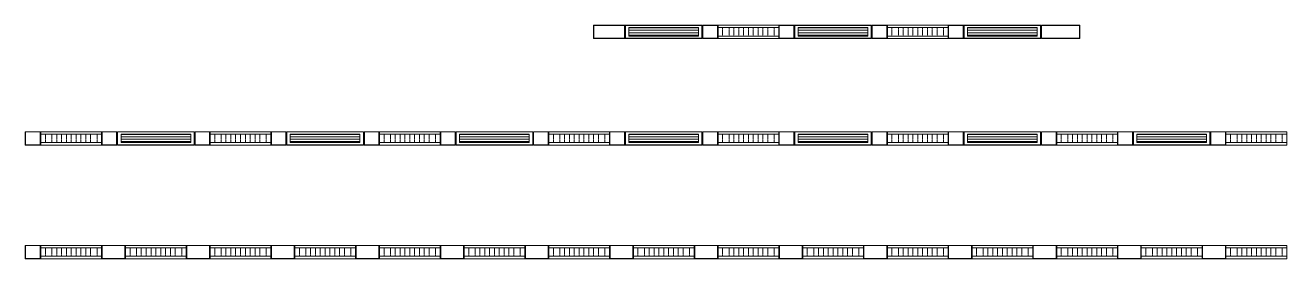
# Model space of a CAD drawing. Header units: millimetres. Extents: x 813027 to 1148939, y -931049 to -10.
# Drawn here: x 892690 to 918768, y -849544 to -844719 of the extents above; entities that cross this region are included whole.
import ezdxf

# ---------------------------------------------------------------- set-up
doc = ezdxf.new("R2010")
doc.units = ezdxf.units.MM
doc.linetypes.add('DPA_Hidden 50', pattern=[3, 2, -1])
doc.layers.add('A-GLAZ-CURT', color=2, linetype='Continuous', lineweight=9)

# ---------------------------------------------------------------- blocks, each defined once
blk = doc.blocks.new('DPA_CP_Metal Ceiling Panel - Horizontal with Gap-20306935-4160 - LOWER PLATFORM LEVEL - REFLECTED CEILING GENERAL PLAN')
at = {"layer": 'A-GLAZ-CURT'}
for p, q in [((892696, -114474), (892696, -114199)), ((892696, -114199), (893013, -114199)), ((892696, -114474), (892696, -114199)), ((892696, -114199), (893013, -114199)), ((893013, -114199), (892696, -114199)), ((892696, -114199), (892696, -114474)), ((893013, -114199), (892696, -114199)), ((892696, -114199), (892696, -114474)), ((892696, -114474), (892696, -114199)), ((892696, -114199), (893013, -114199)), ((892701, -114469), (892701, -114204)), ((892701, -114204), (893008, -114204)), ((893008, -114204), (893008, -114469)), ((893013, -114474), (893013, -114199)), ((893013, -114199), (893013, -114474)), ((893013, -114474), (893013, -114199)), ((893013, -114474), (893013, -114199)), ((893013, -114199), (893013, -114474)), ((892696, -114474), (893013, -114474)), ((893013, -114474), (892696, -114474)), ((892696, -114474), (893013, -114474)), ((892696, -114474), (893013, -114474)), ((893013, -114474), (892696, -114474)), ((892701, -114469), (893008, -114469))]:
    blk.add_line(p, q, dxfattribs=at)
blk = doc.blocks.new('DPA_CP_Metal Ceiling Luminaire1 - Linear Luminaire 2-14739897-4160 - LOWER PLATFORM LEVEL - REFLECTED CEILING GENERAL PLAN')
at = {"layer": 'A-GLAZ-CURT'}
for p, q in [((901768, -114474), (901768, -114199)), ((901768, -114199), (903025, -114199)), ((901768, -114199), (901768, -114474)), ((903025, -114199), (901768, -114199)), ((901768, -114199), (903025, -114199)), ((903025, -114199), (903025, -114474)), ((903025, -114474), (903025, -114199)), ((901768, -114249), (901768, -114474)), ((901768, -114249), (903025, -114249)), ((901768, -114424), (903025, -114424)), ((903025, -114474), (901768, -114474)), ((903025, -114474), (901768, -114474)), ((901768, -114474), (903025, -114474)), ((903025, -114249), (903025, -114474))]:
    blk.add_line(p, q, dxfattribs=at)
at = {"layer": 'A-GLAZ-CURT', "linetype": 'DPA_Hidden 50'}
for p, q in [((901863, -114249), (901863, -114424)), ((901996, -114249), (901996, -114424)), ((902096, -114249), (902096, -114424)), ((902196, -114249), (902196, -114424)), ((902296, -114249), (902296, -114424)), ((902396, -114249), (902396, -114424)), ((902496, -114249), (902496, -114424)), ((902596, -114249), (902596, -114424)), ((902696, -114249), (902696, -114424)), ((902796, -114249), (902796, -114424)), ((902930, -114249), (902930, -114424))]:
    blk.add_line(p, q, dxfattribs=at)
blk = doc.blocks.new('DPA_CP_Metal Ceiling Panel - Horizontal with Gap-20306943-4160 - LOWER PLATFORM LEVEL - REFLECTED CEILING GENERAL PLAN')
at = {"layer": 'A-GLAZ-CURT'}
for p, q in [((910030, -114474), (910030, -114199)), ((910030, -114199), (910513, -114199)), ((910030, -114474), (910030, -114199)), ((910030, -114199), (910513, -114199)), ((910513, -114199), (910030, -114199)), ((910030, -114199), (910030, -114474)), ((910513, -114199), (910030, -114199)), ((910030, -114199), (910030, -114474)), ((910030, -114474), (910030, -114199)), ((910030, -114199), (910513, -114199)), ((910035, -114469), (910035, -114204)), ((910035, -114204), (910508, -114204)), ((910508, -114204), (910508, -114469)), ((910513, -114474), (910513, -114199)), ((910513, -114199), (910513, -114474)), ((910513, -114474), (910513, -114199)), ((910513, -114474), (910513, -114199)), ((910513, -114199), (910513, -114474)), ((910030, -114474), (910513, -114474)), ((910513, -114474), (910030, -114474)), ((910030, -114474), (910513, -114474)), ((910030, -114474), (910513, -114474)), ((910513, -114474), (910030, -114474)), ((910035, -114469), (910508, -114469))]:
    blk.add_line(p, q, dxfattribs=at)
blk = doc.blocks.new('DPA_CP_Metal Ceiling Panel - Horizontal with Gap-V11-4160 - LOWER PLATFORM LEVEL - REFLECTED CEILING GENERAL PLAN')
at = {"layer": 'A-GLAZ-CURT'}
for p, q in [((904780, -114474), (904780, -114199)), ((904780, -114199), (905263, -114199)), ((904780, -114474), (904780, -114199)), ((904780, -114199), (905257, -114199)), ((905263, -114199), (904780, -114199)), ((904780, -114199), (904780, -114474)), ((905257, -114199), (904780, -114199)), ((904780, -114199), (904780, -114474)), ((904780, -114474), (904780, -114199)), ((904780, -114199), (905263, -114199)), ((904785, -114469), (904785, -114204)), ((904785, -114204), (905258, -114204)), ((905258, -114204), (905258, -114469)), ((905263, -114474), (905263, -114199)), ((905263, -114199), (905263, -114474)), ((905263, -114474), (905263, -114199)), ((905263, -114474), (905263, -114199)), ((905263, -114199), (905263, -114474)), ((904780, -114474), (905263, -114474)), ((905257, -114474), (904780, -114474)), ((904780, -114474), (905263, -114474)), ((904780, -114474), (905257, -114474)), ((905263, -114474), (904780, -114474)), ((904785, -114469), (905258, -114469))]:
    blk.add_line(p, q, dxfattribs=at)
blk = doc.blocks.new('DPA_CP_Metal Ceiling Panel - Horizontal with Gap-20309434-4160 - LOWER PLATFORM LEVEL - REFLECTED CEILING GENERAL PLAN')
at = {"layer": 'A-GLAZ-CURT'}
for p, q in [((904446, -109924), (904446, -109649)), ((904446, -109649), (905091, -109649)), ((904446, -109924), (904446, -109649)), ((904446, -109649), (905091, -109649)), ((905091, -109649), (904446, -109649)), ((904446, -109649), (904446, -109924)), ((905091, -109649), (904446, -109649)), ((904446, -109649), (904446, -109924)), ((904446, -109924), (904446, -109649)), ((904446, -109649), (905091, -109649)), ((904451, -109919), (904451, -109654)), ((904451, -109654), (905086, -109654)), ((905086, -109654), (905086, -109919)), ((905091, -109924), (905091, -109649)), ((905091, -109649), (905091, -109924)), ((905091, -109924), (905091, -109649)), ((905091, -109924), (905091, -109649)), ((905091, -109649), (905091, -109924)), ((904446, -109924), (905091, -109924)), ((905091, -109924), (904446, -109924)), ((904446, -109924), (905091, -109924)), ((904446, -109924), (905091, -109924)), ((905091, -109924), (904446, -109924)), ((904451, -109919), (905086, -109919))]:
    blk.add_line(p, q, dxfattribs=at)
blk = doc.blocks.new('DPA_CP_Metal Ceiling Luminaire2 - Linear Luminaire 2-14763311-4160 - LOWER PLATFORM LEVEL - REFLECTED CEILING GENERAL PLAN')
at = {"layer": 'A-GLAZ-CURT'}
for p, q in [((907018, -109924), (907018, -109649)), ((907018, -109649), (908275, -109649)), ((907018, -109649), (907018, -109924)), ((908275, -109649), (907018, -109649)), ((907018, -109649), (908275, -109649)), ((907018, -109699), (907018, -109924)), ((907018, -109699), (908275, -109699)), ((908275, -109649), (908275, -109924)), ((908275, -109924), (908275, -109649)), ((908275, -109699), (908275, -109924)), ((907018, -109874), (908275, -109874)), ((908275, -109924), (907018, -109924)), ((908275, -109924), (907018, -109924)), ((907018, -109924), (908275, -109924))]:
    blk.add_line(p, q, dxfattribs=at)
at = {"layer": 'A-GLAZ-CURT', "linetype": 'DPA_Hidden 50'}
for p, q in [((907113, -109699), (907113, -109874)), ((907246, -109699), (907246, -109874)), ((907346, -109699), (907346, -109874)), ((907446, -109699), (907446, -109874)), ((907546, -109699), (907546, -109874)), ((907646, -109699), (907646, -109874)), ((907746, -109699), (907746, -109874)), ((907846, -109699), (907846, -109874)), ((907946, -109699), (907946, -109874)), ((908046, -109699), (908046, -109874)), ((908180, -109699), (908180, -109874))]:
    blk.add_line(p, q, dxfattribs=at)
blk = doc.blocks.new('DPA_CP_Metal Ceiling Panel - Horizontal with Gap-20308794-4160 - LOWER PLATFORM LEVEL - REFLECTED CEILING GENERAL PLAN')
at = {"layer": 'A-GLAZ-CURT'}
for p, q in [((910201, -109924), (910201, -109649)), ((910201, -109649), (910513, -109649)), ((910201, -109924), (910201, -109649)), ((910201, -109649), (910513, -109649)), ((910513, -109649), (910201, -109649)), ((910201, -109649), (910201, -109924)), ((910513, -109649), (910201, -109649)), ((910201, -109649), (910201, -109924)), ((910201, -109924), (910201, -109649)), ((910201, -109649), (910513, -109649)), ((910206, -109919), (910206, -109654)), ((910206, -109654), (910508, -109654)), ((910508, -109654), (910508, -109919)), ((910513, -109924), (910513, -109649)), ((910513, -109649), (910513, -109924)), ((910513, -109924), (910513, -109649)), ((910513, -109924), (910513, -109649)), ((910513, -109649), (910513, -109924)), ((910201, -109924), (910513, -109924)), ((910513, -109924), (910201, -109924)), ((910201, -109924), (910513, -109924)), ((910201, -109924), (910513, -109924)), ((910513, -109924), (910201, -109924)), ((910206, -109919), (910508, -109919))]:
    blk.add_line(p, q, dxfattribs=at)
blk = doc.blocks.new('DPA_CP_Metal Ceiling Air Supply - Linear Diffuser Air Supply-14762131-4160 - LOWER PLATFORM LEVEL - REFLECTED CEILING GENERAL PLAN')
at = {"layer": 'A-GLAZ-CURT'}
h = blk.add_hatch(dxfattribs=at)
h.set_pattern_fill('FP_13', color=256, style=0, pattern_type=2)
h.set_pattern_definition([(180, (909396.33, -109824.28), (6e-15, 50), [])])
h.paths.add_polyline_path([(908676, -109874), (910116, -109874), (910116, -109699), (908676, -109699)])
for p, q in [((908601, -109924), (908601, -109649)), ((908601, -109649), (910191, -109649)), ((908601, -109924), (908601, -109649)), ((908601, -109649), (910191, -109649)), ((910191, -109649), (908601, -109649)), ((908601, -109649), (908601, -109924)), ((910191, -109649), (908601, -109649)), ((908601, -109649), (908601, -109924)), ((908601, -109924), (908601, -109649)), ((908601, -109649), (910191, -109649)), ((908606, -109919), (908606, -109654)), ((908606, -109654), (910186, -109654)), ((910116, -109699), (908676, -109699)), ((908676, -109699), (908676, -109874)), ((908676, -109874), (908676, -109699)), ((908676, -109699), (910116, -109699)), ((908676, -109874), (908676, -109699)), ((908676, -109699), (910116, -109699)), ((910116, -109699), (908676, -109699)), ((908676, -109699), (908676, -109874)), ((910116, -109874), (910116, -109699)), ((910116, -109699), (910116, -109874)), ((910116, -109699), (910116, -109874)), ((910116, -109874), (910116, -109699)), ((910186, -109654), (910186, -109919)), ((910191, -109924), (910191, -109649)), ((910191, -109649), (910191, -109924)), ((910191, -109924), (910191, -109649)), ((910191, -109924), (910191, -109649)), ((910191, -109649), (910191, -109924)), ((908601, -109924), (910191, -109924)), ((910191, -109924), (908601, -109924)), ((908601, -109924), (910191, -109924)), ((908601, -109924), (910191, -109924)), ((910191, -109924), (908601, -109924)), ((908606, -109919), (910186, -109919)), ((908676, -109874), (910116, -109874)), ((910116, -109874), (908676, -109874)), ((910116, -109874), (908676, -109874)), ((908676, -109874), (910116, -109874))]:
    blk.add_line(p, q, dxfattribs=at)
blk = doc.blocks.new('DPA_CP_Metal Ceiling Air Supply - Linear Diffuser Air Supply-V15-4160 - LOWER PLATFORM LEVEL - REFLECTED CEILING GENERAL PLAN')
at = {"layer": 'A-GLAZ-CURT'}
h = blk.add_hatch(dxfattribs=at)
h.set_pattern_fill('FP_16', color=256, style=0, pattern_type=2)
h.set_pattern_definition([(180, (902396.33, -112024.28), (6e-15, 50), [])])
h.paths.add_polyline_path([(901676, -112074), (903116, -112074), (903112, -111899), (901676, -111899)])
for p, q in [((901601, -112124), (901601, -111849)), ((901601, -111849), (903191, -111849)), ((901601, -112124), (901601, -111849)), ((901601, -111849), (903191, -111849)), ((903191, -111849), (901601, -111849)), ((901601, -111849), (901601, -112124)), ((903191, -111849), (901601, -111849)), ((901601, -111849), (901601, -112124)), ((901601, -112124), (901601, -111849)), ((901601, -111849), (903191, -111849)), ((901606, -112119), (901606, -111854)), ((901606, -111854), (903186, -111854)), ((903186, -111854), (903186, -112119)), ((903191, -112124), (903191, -111849)), ((903191, -111849), (903191, -112124)), ((903191, -112124), (903191, -111849)), ((903191, -112124), (903191, -111849)), ((903191, -111849), (903191, -112124)), ((901601, -112124), (903191, -112124)), ((903191, -112124), (901601, -112124)), ((901601, -112124), (903191, -112124)), ((901601, -112124), (903191, -112124)), ((903191, -112124), (901601, -112124)), ((901606, -112119), (903186, -112119)), ((903112, -111899), (901676, -111899)), ((901676, -111899), (901676, -112074)), ((901676, -112074), (901676, -111899)), ((901676, -111899), (903116, -111899)), ((901676, -112074), (901676, -111899)), ((901676, -111899), (903112, -111899)), ((903116, -111899), (901676, -111899)), ((901676, -111899), (901676, -112074)), ((901676, -112074), (903112, -112074)), ((903116, -112074), (901676, -112074)), ((903112, -112074), (901676, -112074)), ((901676, -112074), (903116, -112074)), ((903116, -112074), (903116, -111899)), ((903116, -111899), (903116, -112074)), ((903116, -111899), (903116, -112074)), ((903116, -112074), (903116, -111899))]:
    blk.add_line(p, q, dxfattribs=at)
blk = doc.blocks.new('DPA_CP_Metal Ceiling Panel - Horizontal with Gap-15502722-4160 - LOWER PLATFORM LEVEL - REFLECTED CEILING GENERAL PLAN')
at = {"layer": 'A-GLAZ-CURT'}
for p, q in [((913701, -109924), (913701, -109649)), ((913701, -109649), (914496, -109649)), ((913701, -109924), (913701, -109649)), ((913701, -109649), (914496, -109649)), ((914496, -109649), (913701, -109649)), ((913701, -109649), (913701, -109924)), ((914496, -109649), (913701, -109649)), ((913701, -109649), (913701, -109924)), ((913701, -109924), (913701, -109649)), ((913701, -109649), (914496, -109649)), ((913706, -109919), (913706, -109654)), ((913706, -109654), (914491, -109654)), ((914491, -109654), (914491, -109919)), ((914496, -109924), (914496, -109649)), ((914496, -109649), (914496, -109924)), ((914496, -109924), (914496, -109649)), ((914496, -109924), (914496, -109649)), ((914496, -109649), (914496, -109924)), ((913701, -109924), (914496, -109924)), ((914496, -109924), (913701, -109924)), ((913701, -109924), (914496, -109924)), ((913701, -109924), (914496, -109924)), ((914496, -109924), (913701, -109924)), ((913706, -109919), (914491, -109919))]:
    blk.add_line(p, q, dxfattribs=at)
blk = doc.blocks.new('*U308')
at = {"layer": 'A-GLAZ-CURT'}
for name, p in [('DPA_CP_Metal Ceiling Panel - Horizontal with Gap-20309434-4160 - LOWER PLATFORM LEVEL - REFLECTED CEILING GENERAL PLAN', (-1047096, 105342)), ('DPA_CP_Metal Ceiling Air Supply - Linear Diffuser Air Supply-14762131-4160 - LOWER PLATFORM LEVEL - REFLECTED CEILING GENERAL PLAN', (-1050596, 105342)), ('DPA_CP_Metal Ceiling Panel - Horizontal with Gap-20308794-4160 - LOWER PLATFORM LEVEL - REFLECTED CEILING GENERAL PLAN', (-1050596, 105342)), ('DPA_CP_Metal Ceiling Luminaire2 - Linear Luminaire 2-14763311-4160 - LOWER PLATFORM LEVEL - REFLECTED CEILING GENERAL PLAN', (-1047096, 105342)), ('DPA_CP_Metal Ceiling Panel - Horizontal with Gap-20308794-4160 - LOWER PLATFORM LEVEL - REFLECTED CEILING GENERAL PLAN', (-1049018, 105342)), ('DPA_CP_Metal Ceiling Air Supply - Linear Diffuser Air Supply-14762131-4160 - LOWER PLATFORM LEVEL - REFLECTED CEILING GENERAL PLAN', (-1047096, 105342)), ('DPA_CP_Metal Ceiling Panel - Horizontal with Gap-20308794-4160 - LOWER PLATFORM LEVEL - REFLECTED CEILING GENERAL PLAN', (-1047096, 105342)), ('DPA_CP_Metal Ceiling Luminaire2 - Linear Luminaire 2-14763311-4160 - LOWER PLATFORM LEVEL - REFLECTED CEILING GENERAL PLAN', (-1043596, 105342)), ('DPA_CP_Metal Ceiling Panel - Horizontal with Gap-20308794-4160 - LOWER PLATFORM LEVEL - REFLECTED CEILING GENERAL PLAN', (-1045518, 105342)), ('DPA_CP_Metal Ceiling Air Supply - Linear Diffuser Air Supply-14762131-4160 - LOWER PLATFORM LEVEL - REFLECTED CEILING GENERAL PLAN', (-1043596, 105342)), ('DPA_CP_Metal Ceiling Panel - Horizontal with Gap-15502722-4160 - LOWER PLATFORM LEVEL - REFLECTED CEILING GENERAL PLAN', (-1047096, 105342)), ('DPA_CP_Metal Ceiling Panel - Horizontal with Gap-20306935-4160 - LOWER PLATFORM LEVEL - REFLECTED CEILING GENERAL PLAN', (-1047096, 107692)), ('DPA_CP_Metal Ceiling Luminaire1 - Linear Luminaire 2-14739897-4160 - LOWER PLATFORM LEVEL - REFLECTED CEILING GENERAL PLAN', (-1055846, 107692)), ('DPA_CP_Metal Ceiling Panel - Horizontal with Gap-20308794-4160 - LOWER PLATFORM LEVEL - REFLECTED CEILING GENERAL PLAN', (-1063018, 103142)), ('DPA_CP_Metal Ceiling Air Supply - Linear Diffuser Air Supply-14762131-4160 - LOWER PLATFORM LEVEL - REFLECTED CEILING GENERAL PLAN', (-1061096, 103142)), ('DPA_CP_Metal Ceiling Panel - Horizontal with Gap-20308794-4160 - LOWER PLATFORM LEVEL - REFLECTED CEILING GENERAL PLAN', (-1061096, 103142)), ('DPA_CP_Metal Ceiling Luminaire1 - Linear Luminaire 2-14739897-4160 - LOWER PLATFORM LEVEL - REFLECTED CEILING GENERAL PLAN', (-1052346, 107692)), ('DPA_CP_Metal Ceiling Panel - Horizontal with Gap-20308794-4160 - LOWER PLATFORM LEVEL - REFLECTED CEILING GENERAL PLAN', (-1059518, 103142)), ('DPA_CP_Metal Ceiling Air Supply - Linear Diffuser Air Supply-14762131-4160 - LOWER PLATFORM LEVEL - REFLECTED CEILING GENERAL PLAN', (-1057596, 103142)), ('DPA_CP_Metal Ceiling Panel - Horizontal with Gap-20308794-4160 - LOWER PLATFORM LEVEL - REFLECTED CEILING GENERAL PLAN', (-1057596, 103142)), ('DPA_CP_Metal Ceiling Luminaire1 - Linear Luminaire 2-14739897-4160 - LOWER PLATFORM LEVEL - REFLECTED CEILING GENERAL PLAN', (-1048846, 107692)), ('DPA_CP_Metal Ceiling Panel - Horizontal with Gap-20308794-4160 - LOWER PLATFORM LEVEL - REFLECTED CEILING GENERAL PLAN', (-1056018, 103142)), ('DPA_CP_Metal Ceiling Air Supply - Linear Diffuser Air Supply-V15-4160 - LOWER PLATFORM LEVEL - REFLECTED CEILING GENERAL PLAN', (-1047096, 105342)), ('DPA_CP_Metal Ceiling Panel - Horizontal with Gap-20308794-4160 - LOWER PLATFORM LEVEL - REFLECTED CEILING GENERAL PLAN', (-1054096, 103142)), ('DPA_CP_Metal Ceiling Luminaire1 - Linear Luminaire 2-14739897-4160 - LOWER PLATFORM LEVEL - REFLECTED CEILING GENERAL PLAN', (-1045346, 107692)), ('DPA_CP_Metal Ceiling Panel - Horizontal with Gap-20308794-4160 - LOWER PLATFORM LEVEL - REFLECTED CEILING GENERAL PLAN', (-1052518, 103142)), ('DPA_CP_Metal Ceiling Air Supply - Linear Diffuser Air Supply-14762131-4160 - LOWER PLATFORM LEVEL - REFLECTED CEILING GENERAL PLAN', (-1050596, 103142)), ('DPA_CP_Metal Ceiling Panel - Horizontal with Gap-20308794-4160 - LOWER PLATFORM LEVEL - REFLECTED CEILING GENERAL PLAN', (-1050596, 103142)), ('DPA_CP_Metal Ceiling Luminaire1 - Linear Luminaire 2-14739897-4160 - LOWER PLATFORM LEVEL - REFLECTED CEILING GENERAL PLAN', (-1041846, 107692)), ('DPA_CP_Metal Ceiling Panel - Horizontal with Gap-20308794-4160 - LOWER PLATFORM LEVEL - REFLECTED CEILING GENERAL PLAN', (-1049018, 103142)), ('DPA_CP_Metal Ceiling Air Supply - Linear Diffuser Air Supply-14762131-4160 - LOWER PLATFORM LEVEL - REFLECTED CEILING GENERAL PLAN', (-1047096, 103142)), ('DPA_CP_Metal Ceiling Panel - Horizontal with Gap-20308794-4160 - LOWER PLATFORM LEVEL - REFLECTED CEILING GENERAL PLAN', (-1047096, 103142)), ('DPA_CP_Metal Ceiling Luminaire1 - Linear Luminaire 2-14739897-4160 - LOWER PLATFORM LEVEL - REFLECTED CEILING GENERAL PLAN', (-1038346, 107692)), ('DPA_CP_Metal Ceiling Panel - Horizontal with Gap-20308794-4160 - LOWER PLATFORM LEVEL - REFLECTED CEILING GENERAL PLAN', (-1045518, 103142)), ('DPA_CP_Metal Ceiling Air Supply - Linear Diffuser Air Supply-14762131-4160 - LOWER PLATFORM LEVEL - REFLECTED CEILING GENERAL PLAN', (-1043596, 103142)), ('DPA_CP_Metal Ceiling Panel - Horizontal with Gap-20308794-4160 - LOWER PLATFORM LEVEL - REFLECTED CEILING GENERAL PLAN', (-1043596, 103142)), ('DPA_CP_Metal Ceiling Luminaire1 - Linear Luminaire 2-14739897-4160 - LOWER PLATFORM LEVEL - REFLECTED CEILING GENERAL PLAN', (-1034846, 107692)), ('DPA_CP_Metal Ceiling Panel - Horizontal with Gap-20308794-4160 - LOWER PLATFORM LEVEL - REFLECTED CEILING GENERAL PLAN', (-1042018, 103142)), ('DPA_CP_Metal Ceiling Air Supply - Linear Diffuser Air Supply-14762131-4160 - LOWER PLATFORM LEVEL - REFLECTED CEILING GENERAL PLAN', (-1040096, 103142)), ('DPA_CP_Metal Ceiling Panel - Horizontal with Gap-20308794-4160 - LOWER PLATFORM LEVEL - REFLECTED CEILING GENERAL PLAN', (-1040096, 103142)), ('DPA_CP_Metal Ceiling Luminaire1 - Linear Luminaire 2-14739897-4160 - LOWER PLATFORM LEVEL - REFLECTED CEILING GENERAL PLAN', (-1031346, 107692)), ('DPA_CP_Metal Ceiling Panel - Horizontal with Gap-20306935-4160 - LOWER PLATFORM LEVEL - REFLECTED CEILING GENERAL PLAN', (-1047096, 105342)), ('DPA_CP_Metal Ceiling Luminaire1 - Linear Luminaire 2-14739897-4160 - LOWER PLATFORM LEVEL - REFLECTED CEILING GENERAL PLAN', (-1055846, 105342)), ('DPA_CP_Metal Ceiling Panel - Horizontal with Gap-20306943-4160 - LOWER PLATFORM LEVEL - REFLECTED CEILING GENERAL PLAN', (-1062846, 105342)), ('DPA_CP_Metal Ceiling Luminaire1 - Linear Luminaire 2-14739897-4160 - LOWER PLATFORM LEVEL - REFLECTED CEILING GENERAL PLAN', (-1054096, 105342)), ('DPA_CP_Metal Ceiling Panel - Horizontal with Gap-20306943-4160 - LOWER PLATFORM LEVEL - REFLECTED CEILING GENERAL PLAN', (-1061096, 105342)), ('DPA_CP_Metal Ceiling Luminaire1 - Linear Luminaire 2-14739897-4160 - LOWER PLATFORM LEVEL - REFLECTED CEILING GENERAL PLAN', (-1052346, 105342)), ('DPA_CP_Metal Ceiling Panel - Horizontal with Gap-20306943-4160 - LOWER PLATFORM LEVEL - REFLECTED CEILING GENERAL PLAN', (-1059346, 105342)), ('DPA_CP_Metal Ceiling Luminaire1 - Linear Luminaire 2-14739897-4160 - LOWER PLATFORM LEVEL - REFLECTED CEILING GENERAL PLAN', (-1050596, 105342)), ('DPA_CP_Metal Ceiling Panel - Horizontal with Gap-20306943-4160 - LOWER PLATFORM LEVEL - REFLECTED CEILING GENERAL PLAN', (-1057596, 105342)), ('DPA_CP_Metal Ceiling Luminaire1 - Linear Luminaire 2-14739897-4160 - LOWER PLATFORM LEVEL - REFLECTED CEILING GENERAL PLAN', (-1048846, 105342)), ('DPA_CP_Metal Ceiling Panel - Horizontal with Gap-20306943-4160 - LOWER PLATFORM LEVEL - REFLECTED CEILING GENERAL PLAN', (-1055846, 105342)), ('DPA_CP_Metal Ceiling Luminaire1 - Linear Luminaire 2-14739897-4160 - LOWER PLATFORM LEVEL - REFLECTED CEILING GENERAL PLAN', (-1047096, 105342)), ('DPA_CP_Metal Ceiling Panel - Horizontal with Gap-20306943-4160 - LOWER PLATFORM LEVEL - REFLECTED CEILING GENERAL PLAN', (-1054096, 105342)), ('DPA_CP_Metal Ceiling Luminaire1 - Linear Luminaire 2-14739897-4160 - LOWER PLATFORM LEVEL - REFLECTED CEILING GENERAL PLAN', (-1045346, 105342)), ('DPA_CP_Metal Ceiling Panel - Horizontal with Gap-V11-4160 - LOWER PLATFORM LEVEL - REFLECTED CEILING GENERAL PLAN', (-1047096, 105342)), ('DPA_CP_Metal Ceiling Luminaire1 - Linear Luminaire 2-14739897-4160 - LOWER PLATFORM LEVEL - REFLECTED CEILING GENERAL PLAN', (-1043596, 105342)), ('DPA_CP_Metal Ceiling Panel - Horizontal with Gap-20306943-4160 - LOWER PLATFORM LEVEL - REFLECTED CEILING GENERAL PLAN', (-1050596, 105342)), ('DPA_CP_Metal Ceiling Luminaire1 - Linear Luminaire 2-14739897-4160 - LOWER PLATFORM LEVEL - REFLECTED CEILING GENERAL PLAN', (-1041846, 105342)), ('DPA_CP_Metal Ceiling Panel - Horizontal with Gap-20306943-4160 - LOWER PLATFORM LEVEL - REFLECTED CEILING GENERAL PLAN', (-1048846, 105342)), ('DPA_CP_Metal Ceiling Luminaire1 - Linear Luminaire 2-14739897-4160 - LOWER PLATFORM LEVEL - REFLECTED CEILING GENERAL PLAN', (-1040096, 105342)), ('DPA_CP_Metal Ceiling Panel - Horizontal with Gap-20306943-4160 - LOWER PLATFORM LEVEL - REFLECTED CEILING GENERAL PLAN', (-1047096, 105342)), ('DPA_CP_Metal Ceiling Luminaire1 - Linear Luminaire 2-14739897-4160 - LOWER PLATFORM LEVEL - REFLECTED CEILING GENERAL PLAN', (-1038346, 105342)), ('DPA_CP_Metal Ceiling Panel - Horizontal with Gap-20306943-4160 - LOWER PLATFORM LEVEL - REFLECTED CEILING GENERAL PLAN', (-1045346, 105342)), ('DPA_CP_Metal Ceiling Luminaire1 - Linear Luminaire 2-14739897-4160 - LOWER PLATFORM LEVEL - REFLECTED CEILING GENERAL PLAN', (-1036596, 105342)), ('DPA_CP_Metal Ceiling Panel - Horizontal with Gap-20306943-4160 - LOWER PLATFORM LEVEL - REFLECTED CEILING GENERAL PLAN', (-1043596, 105342)), ('DPA_CP_Metal Ceiling Luminaire1 - Linear Luminaire 2-14739897-4160 - LOWER PLATFORM LEVEL - REFLECTED CEILING GENERAL PLAN', (-1034846, 105342)), ('DPA_CP_Metal Ceiling Panel - Horizontal with Gap-20306943-4160 - LOWER PLATFORM LEVEL - REFLECTED CEILING GENERAL PLAN', (-1041846, 105342)), ('DPA_CP_Metal Ceiling Luminaire1 - Linear Luminaire 2-14739897-4160 - LOWER PLATFORM LEVEL - REFLECTED CEILING GENERAL PLAN', (-1033096, 105342)), ('DPA_CP_Metal Ceiling Panel - Horizontal with Gap-20306943-4160 - LOWER PLATFORM LEVEL - REFLECTED CEILING GENERAL PLAN', (-1040096, 105342)), ('DPA_CP_Metal Ceiling Luminaire1 - Linear Luminaire 2-14739897-4160 - LOWER PLATFORM LEVEL - REFLECTED CEILING GENERAL PLAN', (-1031346, 105342))]:
    blk.add_blockref(name, p, dxfattribs=at)

msp = doc.modelspace()

# ---------------------------------------------------------------- block references
msp.add_blockref('*U308', (1047090, -840411.7))

doc.saveas('drawing.dxf')
